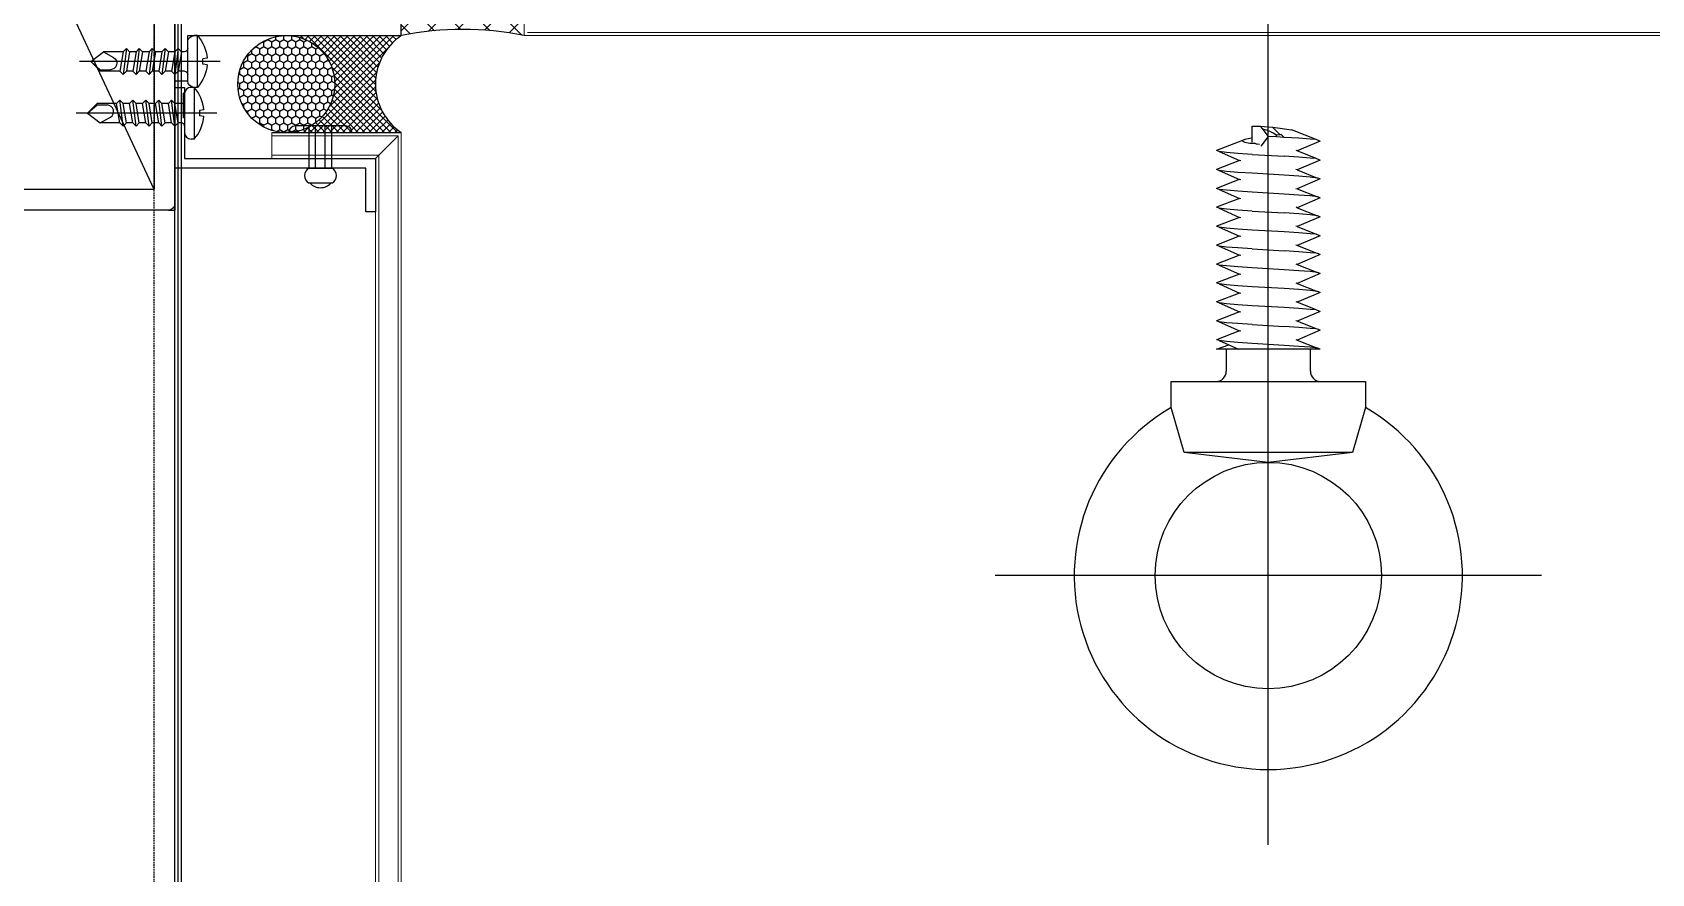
# Model space of a CAD drawing. Header units: millimetres. Extents: x 7297 to 60227, y -7497 to 19324.
# Drawn here: x 54327.1 to 54577.4, y 126.9 to 257 of the extents above; entities that cross this region are included whole.
import ezdxf

# ---------------------------------------------------------------- set-up
doc = ezdxf.new("R2010")
doc.units = ezdxf.units.MM
doc.linetypes.add('HIDDEN', pattern=[0.375, 0.25, -0.125])
for name, color, linetype in [('NS_AL_MOLD', 7, 'Continuous'), ('NS_BRACKET_NUTS', 1, 'Continuous'), ('NS_CAULKING', 8, 'Continuous'), ('NS_COL_CYAN', 4, 'Continuous'), ('NS_COL_MAGENTA', 6, 'Continuous'), ('NS_COL_RED', 1, 'Continuous'), ('NS_FRAME', 253, 'Continuous'), ('NS_PIPE_FRAME', 2, 'Continuous'), ('NS_RIVET_SCREW', 1, 'Continuous'), ('NS_WATERPROOF', 150, 'Continuous')]:
    doc.layers.add(name, color=color, linetype=linetype)
doc.layers.add('NS_AL_PANEL', color=32, linetype='Continuous', lineweight=9)

# ---------------------------------------------------------------- blocks, each defined once
blk = doc.blocks.new('*U238')
blk.add_lwpolyline([(0, 0), (50, 0), (50, 1157.999999999938), (0, 1157.999999999938)], close=True)
at = {"linetype": 'HIDDEN'}
blk.add_lwpolyline([(3.199999999999818, 0), (46.80000000000018, 0), (46.80000000000018, 1157.999999999938), (3.199999999999818, 1157.999999999938)], close=True, dxfattribs=at)
blk = doc.blocks.new('*U101')
for p, q in [((1.000000000141881, 99.99999999998907), (1.382431946694851e-10, 99.99999999998543)), ((1.418811734765768e-10, 98.99999999998907), (1.382431946694851e-10, 99.99999999998543)), ((2.291926648467779e-10, 98.99999999998907), (3.637978807091713e-12, 0.9999999999890861)), ((49.00000000033106, 99.99999999998907), (1.000000000229193, 99.99999999998907)), ((49.00000000014188, 99.99999999998907), (50.00000000014552, 99.99999999998543)), ((50.00000000014188, 98.99999999998907), (50.00000000014552, 99.99999999998543)), ((50.00000000000364, 0.9999999999890861), (50.00000000033106, 98.99999999998907)), ((3.20000000005166, 3.199999999957071), (46.80000000028303, 96.80000000002109)), ((46.80000000001382, 3.200000000000728), (3.200000000219006, 96.79999999996288)), ((3.637978807091713e-12, 0.999999999996362), (0, 0)), ((1.000000000003638, -3.637978807091713e-12), (0, 0)), ((50.00000000000364, 0.9999999999890861), (50.00000000000728, -7.275957614183426e-12)), ((1.000000000003638, -1.091393642127514e-11), (49.00000000000364, -1.091393642127514e-11)), ((49.00000000000364, -1.091393642127514e-11), (50.00000000000728, -7.275957614183426e-12))]:
    blk.add_line(p, q)
blk.add_lwpolyline([(3.200000000219006, 96.79999999997743), (3.200000000008004, 3.200000000000728), (46.80000000001382, 3.200000000000728), (46.80000000032669, 96.79999999997743)], close=True)
for centre, radius, start, end in [((1.000000000225555, 98.99999999999271), 0.9999999999962358, 89.99999999979156, 180.0000000002084), ((49.00000000032742, 98.99999999998543), 1.000000000003558, 2.08440831604393e-10, 89.99999999979156), ((1.000000000007276, 0.999999999992724), 1.000000000003781, 180.0000000002084, 269.9999999997916), ((49.00000000000728, 0.9999999999854481), 0.9999999999964124, 269.9999999997916, 2.08440831604393e-10)]:
    blk.add_arc(centre, radius, start, end)
blk = doc.blocks.new('피스')
for p, q in [((-0.5, 2.979417234224456), (-0.3999999999941792, 2.303861639979004)), ((0, 4.994234959285676), (-1.45519e-11, -16.76617960838484)), ((0.5, 2.979417234226275), (0.4000000000087312, 2.303861639979004)), ((-4, 1.5), (-4, 1.000000000001818)), ((-4, 1.5), (4, 1.5)), ((-3, 0), (3, 0)), ((-0.3999999999941792, 2.303861639979004), (0.4000000000087312, 2.303861639979004)), ((4, 1.5), (4, 1)), ((2, -1.5), (-2, -2)), ((-1.5, -1.5), (-2, -2)), ((-2, -2), (-1.5, -2.5)), ((-1.5, -0.499999999998181), (-1.5, -1.5)), ((1.5, -1), (-1.5, -1.5)), ((1.5, -2), (-1.5, -2.5)), ((-1.5, -2.5), (-1.5, -3.5)), ((1.5, -0.5), (1.5, -1)), ((1.5, -1), (2, -1.5)), ((2, -1.5), (1.5, -2)), ((1.5, -2), (1.5, -3)), ((-1.5, -3.5), (-2, -4)), ((2, -3.5), (-2, -4)), ((-2, -4), (-1.5, -4.5)), ((1.5, -3), (-1.5, -3.5)), ((1.5, -4), (-1.5, -4.5)), ((-1.5, -4.5), (-1.5, -5.5)), ((1.5, -5), (-1.5, -5.5)), ((1.5, -3), (2, -3.5)), ((2, -3.5), (1.5, -4)), ((1.5, -4), (1.5, -5)), ((1.5, -5), (2, -5.5)), ((-1.5, -5.5), (-2, -6)), ((2, -5.5), (-2, -6)), ((-2, -6), (-1.5, -6.5)), ((-1.5, -7.5), (-2, -8)), ((2, -7.5), (-2, -8)), ((1.5, -6), (-1.5, -6.5)), ((-1.5, -6.5), (-1.5, -7.5)), ((1.5, -7), (-1.5, -7.5)), ((2, -5.5), (1.5, -6)), ((1.5, -6), (1.5, -7)), ((1.5, -7), (2, -7.5)), ((2, -7.5), (1.5, -8)), ((-2, -8), (-1.5, -8.5)), ((-1.5, -9.5), (-2, -10)), ((2, -9.5), (-2, -10)), ((-2, -10), (-1.5, -10.5)), ((1.5, -8), (-1.5, -8.5)), ((-1.5, -8.5), (-1.5, -9.5)), ((1.5, -9), (-1.5, -9.5)), ((1.5, -10), (-1.5, -10.5)), ((1.5, -8), (1.5, -9)), ((1.5, -9), (2, -9.5)), ((2, -9.5), (1.5, -10)), ((1.5, -10), (1.5, -13.02794578865905)), ((-1.5, -10.5), (-1.5, -13.5)), ((-1.269135901500703, -13.5375327857655), (-1.269135901500703, -11.96914375120104)), ((1.5, -13.02794578865905), (0.5961351330624894, -11.4678394157454)), ((0, -15), (-1.5, -13.5)), ((0, -15), (-1.269135901500703, -13.5375327857655)), ((0, -15), (1.5, -13.02794578865905))]:
    blk.add_line(p, q)
for centre, radius, start, end in [((0, -3.083333333335759), 6.08333333333516, 94.71456054081824, 131.1120904393839), ((0, -3.083333333335759), 6.08333333333516, 48.88790956061607, 85.28543945918176), ((-3, 1.000000000001818), 1, 180, 270), ((-2, -0.499999999998181), 0.5, 0, 90), ((2, -0.5), 0.5, 90, 180), ((3, 1), 1, 270, 0), ((-0.2691359015007038, -11.96914375120104), 1, 30.08633172329508, 180)]:
    blk.add_arc(centre, radius, start, end)
blk = doc.blocks.new('N-SCREW')
blk.add_blockref('피스', (17.25025960282073, -1.028045323091646))

msp = doc.modelspace()

# ---------------------------------------------------------------- hatches: boundary and pattern name
at = {"layer": 'NS_CAULKING'}
h = msp.add_hatch(dxfattribs=at)
h.set_pattern_fill('ANSI37', color=256, scale=0.9500109583144556, angle=-2.544443745170813e-14)
h.set_pattern_definition([(44.99999999999999, (-34569.61662517095, 28600.99245803344), (-2.132835430871539, 2.132835430871542), []), (135, (-34569.61662517095, 28600.99245803344), (-2.132835430871542, -2.132835430871539), [])])
edge = h.paths.add_edge_path()
edge.add_line((54403.13288761026, 270.7839660879717), (54403.13288761026, 256.5338017132626))
edge.add_arc((54393.63277802752, 209.5082592823046), 47.97555338927111, 438.5788137243206, 461.4211862770259)
edge.add_line((54384.13266844398, 256.5338017130298), (54384.13266844398, 271.1402201958144))
edge.add_ellipse((54393.63277802712, 270.9620931419222), major_axis=(9.500109583144562, -0.1781270539236141), ratio=0.5186588374335991, start_angle=180, end_angle=360)
h = msp.add_hatch(dxfattribs=at)
h.set_pattern_fill('HONEY', color=256, scale=0.2249994678895288, angle=449.9999999999999, style=0)
h.set_pattern_definition([(90, (-1311393.036676913, 908238.9923815926), (-0.61866543201774, 1.071559965823882), [0.7143733105492538, -1.428746621098508]), (209.9999999999998, (-1311393.036676913, 908238.9923815926), (-0.6186654360729967, -1.071559963482578), [0.7143733105492522, -1.428746621098504]), (149.9999999999999, (-1311393.036676913, 908238.9923815926), (-1.237330868090736, 2.341303376997595e-09), [-1.4287466210985, 0.7143733105492501])])
edge = h.paths.add_edge_path()
edge.add_arc((54366.34923161755, 249.0338017205677), 7.5000000086537, -630, -270)
h = msp.add_hatch(dxfattribs=at)
h.set_pattern_fill('ANSI37', color=256, scale=0.2249994678895288, angle=540, style=0)
h.set_pattern_definition([(224.9999999999999, (-775209.1903448761, -1368146.360303911), (0.5051382121880603, -0.5051382121880613), []), (314.9999999999998, (-775209.1903448761, -1368146.360303911), (0.5051382121880613, 0.5051382121880602), [])])
edge = h.paths.add_edge_path()
edge.add_line((54370.6285145489, 256.533801728775), (54366.34290475767, 256.5337990605358))
edge.add_arc((54366.34923161755, 249.0338017205677), 7.500000008531423, -450.00000000033356, -269.9516663456126, ccw=False)
edge.add_line((54366.34923161755, 241.5338017120112), (54384.12849107608, 241.5338017118365))
edge.add_arc((54389.14668415733, 249.0338017132335), 9.02398259201162, -236.21381985931794, -123.78618014360399, ccw=False)
edge.add_line((54384.12849107643, 256.5338017148051), (54370.62851454896, 256.533801728775))

# ---------------------------------------------------------------- linework, layer by layer
at = {"layer": 'NS_AL_MOLD'}
msp.add_lwpolyline([(54350.37849107573, 245.7418017131595), (54350.62849107573, 245.6138017131334), (54350.37849107573, 245.4858017131073), (54350.62849107573, 245.3578017130812), (54350.37849107573, 245.2298017130552), (54350.62849107573, 245.1018017130291), (54350.37849107573, 244.973801713003), (54350.62849107573, 244.8458017129769), (54350.37849107573, 244.7178017129509), (54350.62849107573, 244.5898017131576), (54350.37849107573, 244.4618017131315), (54350.62849107573, 244.3338017131055), (54350.37849107573, 244.2058017130794), (54350.62849107573, 244.0778017130533), (54350.37849107573, 243.9498017130272), (54350.62849107573, 243.8218017130012), (54350.62849107573, 237.5338017130589), (54380.12849107637, 237.5338017130589), (54380.12849107643, 229.2838017130589), (54378.62849107643, 229.2838017130589), (54378.62849107637, 236.0338017130589), (54349.12849107573, 236.0338017130589), (54349.12849107573, 248.5338017130589), (54350.62849107573, 248.5338017130589), (54350.62849107573, 247.661801713085), (54350.37849107573, 247.5338017130589), (54350.62849107573, 247.4058017130328), (54350.37849107573, 247.2778017130067), (54350.62849107573, 247.1498017129807), (54350.37849107573, 247.0218017129546), (54350.62849107573, 246.8938017131613), (54350.37849107573, 246.7658017131353), (54350.62849107573, 246.6378017131092), (54350.37849107573, 246.5098017130831), (54350.62849107573, 246.381801713057), (54350.37849107573, 246.253801713031), (54350.62849107573, 246.1258017130049), (54350.37849107573, 245.9978017129788), (54350.62849107573, 245.8698017129527)], close=True, dxfattribs=at)
at = {"layer": 'NS_AL_PANEL'}
for p, q in [((54403.13288761008, 256.5338017130589), (54403.13288761014, 276.5338017130589)), ((54384.1284910755, 256.5338017130589), (54384.13266844392, 256.5338017130589)), ((54403.13288761008, 256.5338017130589), (55675.12574025193, 256.5338017130589)), ((55674.62574025193, 257.0338017130007), (54403.63288761014, 257.0338017131462)), ((54384.12849107608, 241.5338017130589), (54364.1284910762, 241.5338017130589)), ((54364.1284910762, 241.5338017130589), (54364.1284910762, 237.5338017130589)), ((54383.6284910762, 241.0338017130589), (54364.1284910762, 241.0338017130589)), ((54380.12849107637, 237.5338017130589), (54383.6284910762, 241.0338017130589)), ((54383.62849107567, -786.9661982867083), (54383.62849107579, 241.0338017130589)), ((54384.12849107561, -787.4661982867083), (54384.12849107608, 241.5338017130589)), ((54380.6284910762, 238.0338017130589), (54364.1284910762, 238.0338017130589)), ((54380.62849107626, -783.9661982867083), (54380.62849107608, 238.0338017130589)), ((54380.12849107637, 237.5338017130589), (54364.1284910762, 237.5338017130589)), ((54380.12849107637, -783.4661982867083), (54380.12849107596, 237.5338017130589))]:
    msp.add_line(p, q, dxfattribs=at)
at = {"layer": 'NS_BRACKET_NUTS'}
for p, q in [((54514.13072104131, 240.3334605112932), (54510.12999885467, 238.7541746563538)), ((54514.51992886824, 240.4796906829606), (54514.13072104131, 240.3334605112932)), ((54514.13072104131, 240.3334605112932), (54514.13313177911, 240.187230339393)), ((54515.26265688179, 240.6259208548609), (54514.51992886824, 240.4796906829606)), ((54515.65886093801, 240.6825251056607), (54515.26265688179, 240.6259208548609)), ((54515.65886093801, 242.5269130874685), (54516.89515208577, 242.5269130874685)), ((54515.65886093801, 240.6825251056607), (54515.65886093801, 242.5269130874685)), ((54515.65886093801, 240.132619183164), (54515.65886093801, 240.6825251056607)), ((54516.89515208577, 242.5269130874685), (54518.77251486046, 242.3806829158011)), ((54516.89515208577, 242.5269130874685), (54517.12782939462, 242.2296821443624)), ((54518.13144322982, 240.947627232762), (54516.95643099708, 239.4466214171871)), ((54517.12782939462, 242.2296821443624), (54517.39571144929, 242.0882225722335)), ((54517.12782939462, 242.2296821443624), (54518.13144322982, 240.947627232762)), ((54517.39571144929, 242.0882225722335), (54517.74464614255, 241.9419924005661)), ((54518.51824031895, 241.6495320569984), (54517.74464614255, 241.9419924005661)), ((54519.38316695144, 240.8980886196978), (54518.13144322982, 240.947627232762)), ((54518.51824031895, 241.6495320569984), (54518.86717501221, 241.503301885331)), ((54518.77251486046, 242.3806829158011), (54519.976684769, 242.2344527439009)), ((54518.77251486046, 242.3806829158011), (54519.96295389285, 241.2108415417633)), ((54518.86717501221, 241.503301885331), (54519.14409115476, 241.3570717136636)), ((54519.14409115476, 241.3570717136636), (54519.32188226034, 241.2108415417633)), ((54519.32188226034, 241.2108415417633), (54519.38314490145, 241.0646113700959)), ((54519.96295389285, 241.2108415417633), (54519.32189154191, 241.1330893804579)), ((54519.38316695144, 240.8980886196978), (54519.38314490145, 241.0646113700959)), ((54520.60402552349, 240.8013970608617), (54519.38316695144, 240.8980886196978)), ((54520.10561767904, 241.2311671272646), (54519.96295389285, 241.2108415417633)), ((54519.976684769, 242.2344527439009), (54521.00022957971, 242.0882225722335)), ((54520.10561767904, 241.2311671272646), (54520.60402552349, 240.8013970608617)), ((54522.83457423312, 240.6551668891943), (54520.60402552349, 240.8013970608617)), ((54521.00022957971, 242.0882225722335), (54521.74295759325, 241.9419924005661)), ((54522.12308907447, 241.7960647313184), (54521.74295759325, 241.9419924005661)), ((54525.50963866649, 240.4470091405119), (54522.12308907447, 241.7960647313184)), ((54524.60474771013, 240.5089367175269), (54522.83457423312, 240.6551668891943)), ((54525.50963866649, 240.4470091405119), (54524.60474771013, 240.5089367175269)), ((54525.74126904396, 240.3627065456267), (54525.50963866649, 240.4470091405119)), ((54526.13288760682, 240.2164763739593), (54525.74126904396, 240.3627065456267)), ((54510.52161741567, 238.6079444846864), (54510.12999885467, 238.7541746563538)), ((54511.65813875137, 238.461714313019), (54510.52161741567, 238.6079444846864)), ((54510.52161741567, 238.6079444846864), (54513.69400504915, 237.2000627258121)), ((54513.42831222837, 238.3154841411188), (54511.65813875137, 238.461714313019)), ((54515.65886093801, 238.1692539694513), (54513.42831222837, 238.3154841411188)), ((54514.13313177911, 240.187230339393), (54514.5269250994, 240.0410001677255)), ((54514.5269250994, 240.0410001677255), (54515.27355376755, 239.8947699960581)), ((54515.27355376755, 239.8947699960581), (54516.00162995545, 239.8947699960581)), ((54515.65886093801, 240.0410001677255), (54515.65886093801, 240.132619183164)), ((54515.65886093801, 238.1692539694513), (54520.60402552349, 237.8767936258837)), ((54516.29993256865, 239.7485398241579), (54516.00162995545, 239.8947699960581)), ((54516.43379553159, 239.7485398241579), (54516.29993256865, 239.7485398241579)), ((54516.75254263481, 239.6936443670447), (54516.43379553159, 239.7485398241579)), ((54522.83457423312, 237.7305634539835), (54520.60402552349, 237.8767936258837)), ((54522.60007807551, 238.6936892025433), (54522.42851521013, 238.7541746563538)), ((54526.13288760682, 240.2164763739593), (54522.60007807551, 238.6936892025433)), ((54525.50963866649, 237.5224057055339), (54522.60007807551, 238.6936892025433)), ((54513.69400504915, 237.2000627258121), (54510.12999885467, 235.8295712213758)), ((54510.52161741567, 235.6833410494755), (54510.12999885467, 235.8295712213758)), ((54511.65813875137, 235.5371108778081), (54510.52161741567, 235.6833410494755)), ((54510.52161741567, 235.6833410494755), (54513.70508711164, 234.2807576368823)), ((54513.42831222837, 235.3908807061407), (54511.65813875137, 235.5371108778081)), ((54515.65886093801, 235.2446505342405), (54513.42831222837, 235.3908807061407)), ((54513.86561219705, 237.145642767081), (54513.69400504915, 237.2000627258121)), ((54522.60007807551, 235.7690857675652), (54522.39603916121, 235.8387453822679)), ((54526.13288760682, 237.2918729387484), (54522.60007807551, 235.7690857675652)), ((54522.60007807551, 235.7690857675652), (54525.7330081792, 234.5095501471105)), ((54524.60474771013, 237.584333282316), (54522.83457423312, 237.7305634539835)), ((54525.50963866649, 237.5224057055339), (54524.60474771013, 237.584333282316)), ((54525.7330081792, 237.4341535820886), (54525.50963866649, 237.5224057055339)), ((54526.13288760682, 237.2918729387484), (54525.7330081792, 237.4341535820886)), ((54513.64304170137, 234.2917421275079), (54510.12999885467, 232.9049677863977)), ((54510.52161741567, 232.7587376144975), (54510.12999885467, 232.9049677863977)), ((54511.65813875137, 232.6125074428301), (54510.52161741567, 232.7587376144975)), ((54510.52161741567, 232.7587376144975), (54513.70508711164, 231.3561542019042)), ((54513.86561219705, 234.2210393321029), (54513.70508711164, 234.2807576368823)), ((54520.60402552349, 234.9521901909056), (54515.65886093801, 235.2446505342405)), ((54522.83457423312, 234.8059600190054), (54520.60402552349, 234.9521901909056)), ((54522.39603916121, 232.9141419472899), (54522.58209722427, 232.8367318407427)), ((54526.13288760682, 234.3672695040032), (54522.58209722427, 232.8367318407427)), ((54522.58209722427, 232.8367318407427), (54525.74126904396, 231.5888962404597)), ((54524.60474771013, 234.659729847338), (54522.83457423312, 234.8059600190054)), ((54525.7330081792, 234.5095501471105), (54524.60474771013, 234.659729847338)), ((54526.13288760682, 234.3672695040032), (54525.7330081792, 234.5095501471105)), ((54513.70508711164, 231.3561542019042), (54510.12999885467, 229.9803643511868)), ((54513.42831222837, 232.4662772711627), (54511.65813875137, 232.6125074428301)), ((54515.65886093801, 232.3200470992624), (54513.42831222837, 232.4662772711627)), ((54513.86561219705, 231.2964358971249), (54513.70508711164, 231.3561542019042)), ((54520.60402552349, 232.0275867556948), (54515.65886093801, 232.3200470992624)), ((54522.83457423312, 231.8813565840273), (54520.60402552349, 232.0275867556948)), ((54526.13288760682, 231.4426660687923), (54522.60007807551, 229.9198788973763)), ((54524.60474771013, 231.7351264121271), (54522.83457423312, 231.8813565840273)), ((54525.74126904396, 231.5888962404597), (54524.60474771013, 231.7351264121271)), ((54526.13288760682, 231.4426660687923), (54525.74126904396, 231.5888962404597)), ((54510.52161741567, 229.8341341795194), (54510.12999885467, 229.9803643511868)), ((54513.69400504915, 228.426252420878), (54510.12999885467, 227.0557609162088)), ((54511.65813875137, 229.6879040076192), (54510.52161741567, 229.8341341795194)), ((54510.52161741567, 229.8341341795194), (54513.69400504915, 228.426252420878)), ((54513.42831222837, 229.5416738359518), (54511.65813875137, 229.6879040076192)), ((54515.65886093801, 229.3954436642844), (54513.42831222837, 229.5416738359518)), ((54513.86561219705, 228.3718324621468), (54513.69400504915, 228.426252420878)), ((54515.65886093801, 229.3954436642844), (54520.60402552349, 229.1029833207167)), ((54522.83457423312, 228.9567531490493), (54520.60402552349, 229.1029833207167)), ((54522.60007807551, 229.9198788973763), (54522.42851521013, 229.9803643511868)), ((54522.60007807551, 229.9198788973763), (54525.74126904396, 228.6642928054816)), ((54526.13288760682, 228.5180626338142), (54522.60007807551, 226.9952754621654)), ((54524.60474771013, 228.8105229773819), (54522.83457423312, 228.9567531490493)), ((54525.74126904396, 228.6642928054816), (54524.60474771013, 228.8105229773819)), ((54526.13288760682, 228.5180626338142), (54525.74126904396, 228.6642928054816)), ((54510.52161741567, 226.9095307445414), (54510.12999885467, 227.0557609162088)), ((54513.64304170137, 225.5179318223409), (54510.12999885467, 224.1311574812307)), ((54511.65813875137, 226.763300572874), (54510.52161741567, 226.9095307445414)), ((54510.52161741567, 226.9095307445414), (54513.70508711164, 225.5069473319481)), ((54513.42831222837, 226.6170704009737), (54511.65813875137, 226.763300572874)), ((54515.65886093801, 226.4708402293063), (54513.42831222837, 226.6170704009737)), ((54513.86561219705, 225.4472290269359), (54513.70508711164, 225.5069473319481)), ((54520.60402552349, 226.1783798857387), (54515.65886093801, 226.4708402293063)), ((54522.83457423312, 226.0321497138384), (54520.60402552349, 226.1783798857387)), ((54522.60007807551, 226.9952754621654), (54522.39603916121, 227.0649350771009)), ((54526.13288760682, 225.5934591986033), (54522.58209722427, 224.0629215355757)), ((54522.60007807551, 226.9952754621654), (54525.50963866649, 225.8239919653888)), ((54524.60474771013, 225.885919542171), (54522.83457423312, 226.0321497138384)), ((54525.50963866649, 225.8239919653888), (54524.60474771013, 225.885919542171)), ((54525.74126904396, 225.7396893705036), (54525.50963866649, 225.8239919653888)), ((54526.13288760682, 225.5934591986033), (54525.74126904396, 225.7396893705036)), ((54510.52161741567, 223.9849273093305), (54510.12999885467, 224.1311574812307)), ((54511.65813875137, 223.8386971376631), (54510.52161741567, 223.9849273093305)), ((54510.52161741567, 223.9849273093305), (54513.70508711164, 222.5823438967373)), ((54513.42831222837, 223.6924669659957), (54511.65813875137, 223.8386971376631)), ((54515.65886093801, 223.5462367940954), (54513.42831222837, 223.6924669659957)), ((54515.65886093801, 223.5462367940954), (54520.60402552349, 223.2537764507606)), ((54522.83457423312, 223.1075462788604), (54520.60402552349, 223.2537764507606)), ((54522.58209722427, 224.0629215355757), (54522.39889451241, 224.1416967880241)), ((54525.50963866649, 222.8993885304108), (54522.58209722427, 224.0629215355757)), ((54524.60474771013, 222.9613161071929), (54522.83457423312, 223.1075462788604)), ((54525.50963866649, 222.8993885304108), (54524.60474771013, 222.9613161071929)), ((54525.74126904396, 222.8150859355255), (54525.50963866649, 222.8993885304108)), ((54526.13288760682, 222.6688557638581), (54525.74126904396, 222.8150859355255)), ((54513.70508711164, 222.5823438967373), (54510.12999885467, 221.2065540462527)), ((54510.52161741567, 221.0603238743524), (54510.12999885467, 221.2065540462527)), ((54511.65813875137, 220.914093702685), (54510.52161741567, 221.0603238743524)), ((54510.52161741567, 221.0603238743524), (54513.69400504915, 219.6524421154782)), ((54513.42831222837, 220.7678635310176), (54511.65813875137, 220.914093702685)), ((54515.65886093801, 220.6216333591174), (54513.42831222837, 220.7678635310176)), ((54513.86561219705, 222.5226255919579), (54513.70508711164, 222.5823438967373)), ((54520.60402552349, 220.3291730155497), (54515.65886093801, 220.6216333591174)), ((54522.83457423312, 220.1829428438823), (54520.60402552349, 220.3291730155497)), ((54522.39889451241, 221.217093353046), (54522.58209722427, 221.1383181005976)), ((54526.13288760682, 222.6688557638581), (54522.58209722427, 221.1383181005976)), ((54522.58209722427, 221.1383181005976), (54525.74126904396, 219.8904825003146)), ((54513.69400504915, 219.6524421154782), (54510.12999885467, 218.2819506110418)), ((54510.52161741567, 218.1357204393744), (54510.12999885467, 218.2819506110418)), ((54511.65813875137, 217.9894902674741), (54510.52161741567, 218.1357204393744)), ((54510.52161741567, 218.1357204393744), (54513.69400504915, 216.7278386807329)), ((54513.42831222837, 217.8432600958067), (54511.65813875137, 217.9894902674741)), ((54515.65886093801, 217.6970299241393), (54513.42831222837, 217.8432600958067)), ((54513.86561219705, 219.598022156747), (54513.69400504915, 219.6524421154782)), ((54522.39603916121, 218.2911247721668), (54522.58209722427, 218.2137146656196)), ((54526.13288760682, 219.7442523286472), (54522.58209722427, 218.2137146656196)), ((54522.58209722427, 218.2137146656196), (54525.7330081792, 216.9619295367766)), ((54524.60474771013, 220.0367126719821), (54522.83457423312, 220.1829428438823)), ((54525.74126904396, 219.8904825003146), (54524.60474771013, 220.0367126719821)), ((54526.13288760682, 219.7442523286472), (54525.74126904396, 219.8904825003146)), ((54513.69400504915, 216.7278386807329), (54510.12999885467, 215.3573471760637)), ((54510.52161741567, 215.2111170043963), (54510.12999885467, 215.3573471760637)), ((54513.86561219705, 216.6734187220018), (54513.69400504915, 216.7278386807329)), ((54520.60402552349, 217.4045695805717), (54515.65886093801, 217.6970299241393)), ((54522.83457423312, 217.2583394089042), (54520.60402552349, 217.4045695805717)), ((54522.60007807551, 215.2968617220204), (54522.42851521013, 215.3573471760637)), ((54526.13288760682, 216.8196488936692), (54522.60007807551, 215.2968617220204)), ((54525.50963866649, 214.1255782252438), (54522.60007807551, 215.2968617220204)), ((54524.60474771013, 217.1121092372368), (54522.83457423312, 217.2583394089042)), ((54525.7330081792, 216.9619295367766), (54524.60474771013, 217.1121092372368)), ((54526.13288760682, 216.8196488936692), (54525.7330081792, 216.9619295367766)), ((54513.70508711164, 213.8085335915703), (54510.12999885467, 212.4327437410857)), ((54511.65813875137, 215.0648868324961), (54510.52161741567, 215.2111170043963)), ((54510.52161741567, 215.2111170043963), (54513.70508711164, 213.8085335915703)), ((54513.42831222837, 214.9186566608287), (54511.65813875137, 215.0648868324961)), ((54515.65886093801, 214.7724264891613), (54513.42831222837, 214.9186566608287)), ((54513.86561219705, 213.7488152867909), (54513.70508711164, 213.8085335915703)), ((54520.60402552349, 214.4799661455936), (54515.65886093801, 214.7724264891613)), ((54522.83457423312, 214.3337359739262), (54520.60402552349, 214.4799661455936)), ((54526.13288760682, 213.8950454584583), (54522.60007807551, 212.3722582872751)), ((54524.60474771013, 214.187505802026), (54522.83457423312, 214.3337359739262)), ((54525.50963866649, 214.1255782252438), (54524.60474771013, 214.187505802026)), ((54525.7330081792, 214.0373261017985), (54525.50963866649, 214.1255782252438)), ((54526.13288760682, 213.8950454584583), (54525.7330081792, 214.0373261017985)), ((54510.52161741567, 212.2865135691854), (54510.12999885467, 212.4327437410857)), ((54513.69400504915, 210.878631810544), (54510.12999885467, 209.5081403061076)), ((54511.65813875137, 212.140283397518), (54510.52161741567, 212.2865135691854)), ((54510.52161741567, 212.2865135691854), (54513.69400504915, 210.878631810544)), ((54513.42831222837, 211.9940532256178), (54511.65813875137, 212.140283397518)), ((54515.65886093801, 211.8478230539504), (54513.42831222837, 211.9940532256178)), ((54513.86561219705, 210.8242118518128), (54513.69400504915, 210.878631810544)), ((54515.65886093801, 211.8478230539504), (54520.60402552349, 211.5553627106156)), ((54522.83457423312, 211.4091325387153), (54520.60402552349, 211.5553627106156)), ((54522.60007807551, 212.3722582872751), (54522.39603916121, 212.4419179019778)), ((54526.13288760682, 210.9704420234802), (54522.58209722427, 209.4399043602198)), ((54525.50963866649, 211.2009747902657), (54522.60007807551, 212.3722582872751)), ((54524.60474771013, 211.2629023670479), (54522.83457423312, 211.4091325387153)), ((54525.50963866649, 211.2009747902657), (54524.60474771013, 211.2629023670479)), ((54525.74126904396, 211.1166721953805), (54525.50963866649, 211.2009747902657)), ((54526.13288760682, 210.9704420234802), (54525.74126904396, 211.1166721953805)), ((54510.52161741567, 209.3619101342074), (54510.12999885467, 209.5081403061076)), ((54510.13288760682, 208.0458385885022), (54512.01517346585, 208.7038743613548)), ((54526.13288760682, 208.0458385885022), (54510.13288760682, 208.0458385885022)), ((54511.65813875137, 209.21567996254), (54510.52161741567, 209.3619101342074)), ((54510.52161741567, 209.3619101342074), (54513.50872951603, 208.0458385885022)), ((54511.63288760682, 208.0458385885022), (54511.63288760682, 204.6458385884789)), ((54513.42831222837, 209.0694497908726), (54511.65813875137, 209.21567996254)), ((54515.65886093801, 208.9232196189723), (54513.42831222837, 209.0694497908726)), ((54520.60402552349, 208.6307592756375), (54515.65886093801, 208.9232196189723)), ((54522.83457423312, 208.4845291037373), (54520.60402552349, 208.6307592756375)), ((54522.39889451241, 209.518679612901), (54522.58209722427, 209.4399043602198)), ((54522.58209722427, 209.4399043602198), (54525.74126904396, 208.1920687601696)), ((54524.60474771013, 208.3382989320698), (54522.83457423312, 208.4845291037373)), ((54525.74126904396, 208.1920687601696), (54524.60474771013, 208.3382989320698)), ((54524.63288760682, 204.6458385884789), (54524.63288760682, 208.0458385885022)), ((54526.13288760682, 208.0458385885022), (54525.74126904396, 208.1920687601696)), ((54503.13288760682, 199.0266007020282), (54503.13288760682, 203.0458385885022)), ((54503.13288760682, 203.0458385885022), (54533.13288760682, 203.0458385885022)), ((54533.13288760682, 203.0458385885022), (54533.13288760682, 199.0266007020282)), ((54505.13288760682, 192.0458385885022), (54503.13288760682, 199.0266007020282)), ((54533.13288760682, 199.0266007020282), (54531.13288760682, 192.0458385885022)), ((54518.13288760682, 190.5458385885022), (54505.13288760682, 192.0458385885022)), ((54531.13288760682, 192.0458385885022), (54505.13288760682, 192.0458385885022)), ((54531.13288760682, 192.0458385885022), (54518.13288760682, 190.5458385885022))]:
    msp.add_line(p, q, dxfattribs=at)
msp.add_circle((54518.13288760682, 173.0458385885022), 17.5, dxfattribs=at)
for centre, radius, start, end in [((54510.03288760679, 204.6458385884789), 1.6, 270, 0), ((54526.2328876068, 204.6458385884789), 1.6, 180, 270), ((54518.13288760682, 173.0458385885022), 30.0000000000001, 120.0000000000139, 59.99999999998614)]:
    msp.add_arc(centre, radius, start, end, dxfattribs=at)
at = {"layer": 'NS_CAULKING'}
msp.add_circle((54366.34923161755, 249.0338017203931, 1.603833270186788e-08), 7.500000008479077, dxfattribs=at)
for centre, radius, start, end in [((54389.14668415501, 249.0338017132335), 9.023982589745303, 123.7861801399453, 236.213819861102), ((54393.63277802752, 209.5082592823046), 47.97555338927111, 78.5788137245293, 101.4211862754707)]:
    msp.add_arc(centre, radius, start, end, dxfattribs=at)
at = {"layer": 'NS_COL_CYAN'}
msp.add_lwpolyline([(54382.1284910762, 754.5338017134081), (54382.12849107596, 258.5338017132917), (54349.12849107585, 258.5338017133208), (54349.12849107591, 249.5338017133208), (54351.12849107591, 249.5338017133208), (54351.12849107585, 256.5338017133208), (54384.12849107724, 256.5338017132917), (54384.1284910762, 756.5338017134081)], dxfattribs=at)
at = {"layer": 'NS_COL_MAGENTA'}
msp.add_line((54364.1284910762, 241.5338017130589), (54384.12849107608, 241.5338017130589), dxfattribs=at)
at = {"layer": 'NS_COL_RED'}
for p, q in [((54518.13288760682, 131.3976870857032), (54518.13288760682, 342.6765148104778)), ((54560.3646334602, 173.0458385885022), (54475.9011417535, 173.0458385885022))]:
    msp.add_line(p, q, dxfattribs=at)
at = {"layer": 'NS_RIVET_SCREW', "ltscale": 3}
for p, q in [((54366.72849108456, 241.5338017124768), (54376.52849107412, 241.5338017124768)), ((54369.87849108307, 236.0337893221613), (54373.37849107561, 236.0337893221613))]:
    msp.add_line(p, q, dxfattribs=at)
at = {"layer": 'NS_RIVET_SCREW'}
for p, q in [((54375.47849108456, 242.5838017169472), (54367.77849107412, 242.5838017169472)), ((54369.87849108307, 236.0337893221613), (54369.87849108307, 242.5838017169472)), ((54370.87849107561, 236.0337893221613), (54370.87849107561, 242.5838017169472)), ((54372.37849108307, 236.0337893221613), (54372.37849108307, 242.5838017169472)), ((54373.37849107561, 236.0337893221613), (54373.37849107561, 242.5838017169472)), ((54373.37849107561, 233.7190242339011, 3.685090633345636e-08), (54369.87849108307, 233.7190242339011, 3.685090633345636e-08))]:
    msp.add_line(p, q, dxfattribs=at)
for centre, radius, start, end in [((54367.77849107412, 241.5338017124768), 1.049999999999999, 90, 180), ((54375.47849108456, 241.5338017124768), 1.049999999999999, 0, 90), ((54370.47706488324, 234.8764067817565), 1.303006117113651, 117.3470508831558, 242.6529491168442), ((54372.77991727544, 234.8764067817565), 1.303006117112575, 297.3470508831558, 62.6529491168442), ((54371.62849107561, 235.2205242443915, 3.685090633345636e-08), 2.201499999999999, 223.0028691564075, 316.9971308435925)]:
    msp.add_arc(centre, radius, start, end, dxfattribs=at)
at = {"layer": 'NS_WATERPROOF', "ltscale": 3}
for p, q in [((54349.62849119028, -809.46619840324), (54349.62849119087, 331.5338017131462)), ((54350.12849119122, -809.46619840324), (54350.1284911918, 331.5338017131462))]:
    msp.add_line(p, q, dxfattribs=at)

# ---------------------------------------------------------------- block references
at = {"layer": 'NS_FRAME'}
msp.add_blockref('*U238', (54299.12849107585, -708.4661982867083), dxfattribs=at)
at = {"layer": 'NS_PIPE_FRAME', "xscale": -1}
msp.add_blockref('*U101', (54349.12849107631, 229.5338017170461), dxfattribs=at)
at = {"layer": 'NS_RIVET_SCREW', "xscale": -1, "rotation": 270}
msp.add_blockref('N-SCREW', (54352.156536399, 235.2835421105001), dxfattribs=at)
at = {"layer": 'NS_RIVET_SCREW', "rotation": 270}
msp.add_blockref('N-SCREW', (54351.65653639883, 261.7840613158505), dxfattribs=at)

doc.saveas('drawing.dxf')
